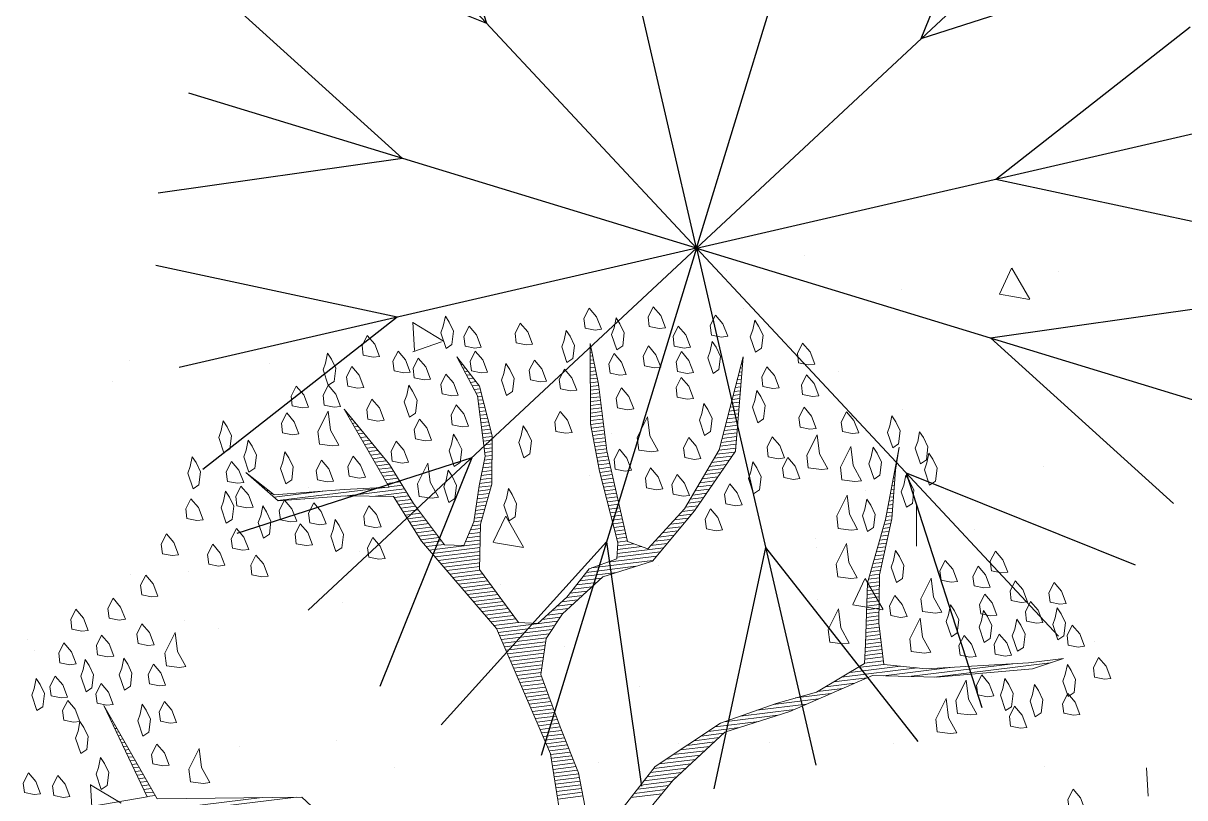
# Model space of a CAD drawing. Header units: millimetres. Extents: x 111 to 1506, y 14 to 566.
# Drawn here: x 308.014 to 310.166, y 75.754 to 77.19 of the extents above; entities that cross this region are included whole.
import ezdxf

# ---------------------------------------------------------------- set-up
doc = ezdxf.new("R2010")
doc.units = ezdxf.units.MM
doc.layers.add('ARBOLES', color=78, linetype='Continuous', lineweight=5)
doc.layers.add('fer', color=8, linetype='Continuous')

# ---------------------------------------------------------------- blocks, each defined once
blk = doc.blocks.new('*X16')
at = {"color": 0}
for p, q in [((17.5775, 17.92), (17.578, 17.92)), ((17.5814, 17.91), (17.584, 17.91)), ((17.9333, 17.91), (17.9341, 17.91)), ((17.5852, 17.9), (17.59, 17.9)), ((17.5891, 17.89), (17.596, 17.89)), ((17.5929, 17.88), (17.602, 17.88)), ((17.9297, 17.88), (17.9364, 17.88)), ((17.9309, 17.89), (17.9356, 17.89)), ((17.9321, 17.9), (17.9348, 17.9)), ((17.5967, 17.87), (17.608, 17.87)), ((17.6006, 17.86), (17.614, 17.86)), ((17.6044, 17.85), (17.62, 17.85)), ((17.9261, 17.85), (17.9387, 17.85)), ((17.9273, 17.86), (17.9379, 17.86)), ((17.9285, 17.87), (17.9371, 17.87)), ((17.2621, 17.82), (17.2622, 17.82)), ((17.6083, 17.84), (17.626, 17.84)), ((17.6121, 17.83), (17.6285, 17.83)), ((17.616, 17.82), (17.6298, 17.82)), ((17.9225, 17.82), (17.941, 17.82)), ((17.9237, 17.83), (17.9402, 17.83)), ((17.9249, 17.84), (17.9395, 17.84)), ((18.33, 17.82), (18.3316, 17.82)), ((17.2663, 17.81), (17.2685, 17.81)), ((17.2706, 17.8), (17.2748, 17.8)), ((17.2748, 17.79), (17.2811, 17.79)), ((17.6191, 17.81), (17.631, 17.81)), ((17.6191, 17.8), (17.6323, 17.8)), ((17.6191, 17.79), (17.6335, 17.79)), ((17.9189, 17.79), (17.9423, 17.79)), ((17.9201, 17.8), (17.9423, 17.8)), ((17.9213, 17.81), (17.9418, 17.81)), ((18.3182, 17.79), (18.3254, 17.79)), ((18.3221, 17.8), (18.3275, 17.8)), ((18.3261, 17.81), (18.3296, 17.81)), ((17.279, 17.78), (17.2874, 17.78)), ((17.2832, 17.77), (17.2937, 17.77)), ((17.2875, 17.76), (17.3001, 17.76)), ((17.6191, 17.78), (17.6348, 17.78)), ((17.6191, 17.77), (17.636, 17.77)), ((17.6191, 17.76), (17.6373, 17.76)), ((17.9153, 17.76), (17.9423, 17.76)), ((17.9165, 17.77), (17.9423, 17.77)), ((17.9177, 17.78), (17.9423, 17.78)), ((18.3064, 17.76), (18.3192, 17.76)), ((18.3104, 17.77), (18.3213, 17.77)), ((18.3143, 17.78), (18.3234, 17.78)), ((17.2917, 17.75), (17.3064, 17.75)), ((17.2959, 17.74), (17.3127, 17.74)), ((17.3002, 17.73), (17.319, 17.73)), ((17.6191, 17.75), (17.6385, 17.75)), ((17.6191, 17.74), (17.6398, 17.74)), ((17.6191, 17.73), (17.641, 17.73)), ((17.9117, 17.73), (17.9423, 17.73)), ((17.9129, 17.74), (17.9423, 17.74)), ((17.9141, 17.75), (17.9423, 17.75)), ((18.2946, 17.73), (18.313, 17.73)), ((18.2986, 17.74), (18.3151, 17.74)), ((18.3025, 17.75), (18.3171, 17.75)), ((17.3044, 17.72), (17.3253, 17.72)), ((17.3086, 17.71), (17.3316, 17.71)), ((17.3129, 17.7), (17.3379, 17.7)), ((17.3171, 17.69), (17.3443, 17.69)), ((17.6191, 17.72), (17.6423, 17.72)), ((17.6191, 17.71), (17.6435, 17.71)), ((17.6191, 17.7), (17.6445, 17.7)), ((17.6191, 17.69), (17.6431, 17.69)), ((17.9083, 17.7), (17.9423, 17.7)), ((17.909, 17.69), (17.9423, 17.69)), ((17.9093, 17.71), (17.9423, 17.71)), ((17.9105, 17.72), (17.9423, 17.72)), ((18.2789, 17.69), (18.3047, 17.69)), ((18.2829, 17.7), (18.3068, 17.7)), ((18.2868, 17.71), (18.3089, 17.71)), ((18.2907, 17.72), (18.3109, 17.72)), ((16.9852, 17.68), (16.9856, 17.68)), ((16.9942, 17.67), (16.9956, 17.67)), ((17.0032, 17.66), (17.0056, 17.66)), ((17.3213, 17.68), (17.3506, 17.68)), ((17.3256, 17.67), (17.3569, 17.67)), ((17.3298, 17.66), (17.3632, 17.66)), ((17.6191, 17.68), (17.6418, 17.68)), ((17.6191, 17.67), (17.6405, 17.67)), ((17.6191, 17.66), (17.6391, 17.66)), ((17.9097, 17.68), (17.9423, 17.68)), ((17.9103, 17.67), (17.9423, 17.67)), ((17.911, 17.66), (17.9423, 17.66)), ((18.2671, 17.66), (18.2985, 17.66)), ((18.2711, 17.67), (18.3006, 17.67)), ((18.275, 17.68), (18.3027, 17.68)), ((17.0122, 17.65), (17.0156, 17.65)), ((17.0212, 17.64), (17.0256, 17.64)), ((17.0302, 17.63), (17.0356, 17.63)), ((17.334, 17.65), (17.368, 17.65)), ((17.3382, 17.64), (17.3727, 17.64)), ((17.3425, 17.63), (17.3773, 17.63)), ((17.6124, 17.63), (17.6351, 17.63)), ((17.6157, 17.64), (17.6365, 17.64)), ((17.619, 17.65), (17.6378, 17.65)), ((17.9117, 17.65), (17.9423, 17.65)), ((17.9123, 17.64), (17.9423, 17.64)), ((17.913, 17.63), (17.9423, 17.63)), ((18.2554, 17.63), (18.2923, 17.63)), ((18.2593, 17.64), (18.2944, 17.64)), ((18.2632, 17.65), (18.2965, 17.65)), ((17.0392, 17.62), (17.0456, 17.62)), ((17.0482, 17.61), (17.1861, 17.61)), ((17.0572, 17.6), (17.3444, 17.6)), ((17.3467, 17.62), (17.3819, 17.62)), ((17.3509, 17.61), (17.3865, 17.61)), ((17.3552, 17.6), (17.3911, 17.6)), ((17.6024, 17.6), (17.6311, 17.6)), ((17.6057, 17.61), (17.6325, 17.61)), ((17.6091, 17.62), (17.6338, 17.62)), ((17.9137, 17.62), (17.9428, 17.62)), ((17.9143, 17.61), (17.9438, 17.61)), ((17.915, 17.6), (17.9448, 17.6)), ((18.2436, 17.6), (18.2861, 17.6)), ((18.2475, 17.61), (18.2882, 17.61)), ((18.2514, 17.62), (18.2903, 17.62)), ((17.2417, 17.59), (17.3957, 17.59)), ((17.3167, 17.58), (17.4003, 17.58)), ((17.3657, 17.57), (17.405, 17.57)), ((17.5926, 17.57), (17.6261, 17.57)), ((17.5957, 17.58), (17.6285, 17.58)), ((17.5991, 17.59), (17.6298, 17.59)), ((17.9157, 17.59), (17.9459, 17.59)), ((17.9163, 17.58), (17.9469, 17.58)), ((17.9172, 17.57), (17.9479, 17.57)), ((18.2241, 17.57), (18.2717, 17.57)), ((18.2317, 17.58), (18.2805, 17.58)), ((18.2394, 17.59), (18.284, 17.59)), ((17.3704, 17.56), (17.4096, 17.56)), ((17.3751, 17.55), (17.4142, 17.55)), ((17.3797, 17.54), (17.4197, 17.54)), ((17.5844, 17.54), (17.6136, 17.54)), ((17.5872, 17.55), (17.6178, 17.55)), ((17.5899, 17.56), (17.6219, 17.56)), ((17.9186, 17.56), (17.949, 17.56)), ((17.9199, 17.55), (17.95, 17.55)), ((17.9212, 17.54), (17.951, 17.54)), ((18.2011, 17.54), (18.2452, 17.54)), ((18.2088, 17.55), (18.254, 17.55)), ((18.2164, 17.56), (18.2628, 17.56)), ((17.3844, 17.53), (17.4254, 17.53)), ((17.3891, 17.52), (17.4311, 17.52)), ((17.3937, 17.51), (17.4369, 17.51)), ((17.5762, 17.51), (17.6011, 17.51)), ((17.579, 17.52), (17.6053, 17.52)), ((17.5817, 17.53), (17.6094, 17.53)), ((17.9225, 17.53), (17.9521, 17.53)), ((17.9238, 17.52), (17.9531, 17.52)), ((17.9251, 17.51), (17.9541, 17.51)), ((18.1782, 17.51), (18.2187, 17.51)), ((18.1858, 17.52), (18.2276, 17.52)), ((18.1935, 17.53), (18.2364, 17.53)), ((18.7067, 17.51), (18.7077, 17.51)), ((18.7099, 17.52), (18.7105, 17.52)), ((18.7131, 17.53), (18.7134, 17.53)), ((17.3984, 17.5), (17.4426, 17.5)), ((17.4031, 17.49), (17.4483, 17.49)), ((17.4077, 17.48), (17.454, 17.48)), ((17.568, 17.48), (17.5886, 17.48)), ((17.5708, 17.49), (17.5928, 17.49)), ((17.5735, 17.5), (17.5969, 17.5)), ((17.9264, 17.5), (17.9552, 17.5)), ((17.9277, 17.49), (17.9562, 17.49)), ((17.929, 17.48), (17.9572, 17.48)), ((18.1553, 17.48), (18.1923, 17.48)), ((18.1629, 17.49), (18.2011, 17.49)), ((18.1706, 17.5), (18.2099, 17.5)), ((18.6971, 17.48), (18.6991, 17.48)), ((18.7003, 17.49), (18.7019, 17.49)), ((18.7035, 17.5), (18.7048, 17.5)), ((17.4124, 17.47), (17.4597, 17.47)), ((17.4171, 17.46), (17.4654, 17.46)), ((17.4217, 17.45), (17.4711, 17.45)), ((17.5509, 17.45), (17.582, 17.45)), ((17.5566, 17.46), (17.5834, 17.46)), ((17.5623, 17.47), (17.5849, 17.47)), ((17.9303, 17.47), (17.9583, 17.47)), ((17.9316, 17.46), (17.9593, 17.46)), ((17.9329, 17.45), (17.9604, 17.45)), ((18.1323, 17.45), (18.1658, 17.45)), ((18.14, 17.46), (18.1746, 17.46)), ((18.1476, 17.47), (18.1834, 17.47)), ((18.6876, 17.45), (18.6931, 17.45)), ((18.6908, 17.46), (18.6951, 17.46)), ((18.694, 17.47), (18.6971, 17.47)), ((17.4276, 17.44), (17.4769, 17.44)), ((17.4343, 17.43), (17.4826, 17.43)), ((17.441, 17.42), (17.5777, 17.42)), ((17.5394, 17.43), (17.5792, 17.43)), ((17.5452, 17.44), (17.5806, 17.44)), ((17.9342, 17.44), (17.9614, 17.44)), ((17.9355, 17.43), (17.9624, 17.43)), ((17.9368, 17.42), (17.9635, 17.42)), ((18.0985, 17.42), (18.136, 17.42)), ((18.1103, 17.43), (18.1467, 17.43)), ((18.1221, 17.44), (18.157, 17.44)), ((18.6781, 17.42), (18.6871, 17.42)), ((18.6812, 17.43), (18.6891, 17.43)), ((18.6844, 17.44), (18.6911, 17.44)), ((17.4476, 17.41), (17.5763, 17.41)), ((17.4543, 17.4), (17.5749, 17.4)), ((17.461, 17.39), (17.5734, 17.39)), ((17.9381, 17.41), (17.9645, 17.41)), ((17.9394, 17.4), (17.9655, 17.4)), ((17.9407, 17.39), (17.9666, 17.39)), ((18.063, 17.39), (18.1038, 17.39)), ((18.0748, 17.4), (18.1146, 17.4)), ((18.0867, 17.41), (18.1253, 17.41)), ((18.6685, 17.39), (18.6811, 17.39)), ((18.6717, 17.4), (18.6831, 17.4)), ((18.6749, 17.41), (18.6851, 17.41)), ((17.4676, 17.38), (17.572, 17.38)), ((17.4743, 17.37), (17.5706, 17.37)), ((17.481, 17.36), (17.5692, 17.36)), ((17.4876, 17.35), (17.5695, 17.35)), ((17.9367, 17.35), (18.061, 17.35)), ((17.9387, 17.36), (18.004, 17.36)), ((17.9407, 17.37), (17.984, 17.37)), ((17.942, 17.38), (17.9676, 17.38)), ((18.0276, 17.36), (18.0717, 17.36)), ((18.0394, 17.37), (18.0824, 17.37)), ((18.0512, 17.38), (18.0931, 17.38)), ((18.6555, 17.35), (18.6727, 17.35)), ((18.659, 17.36), (18.6751, 17.36)), ((18.6621, 17.37), (18.6771, 17.37)), ((18.6653, 17.38), (18.6791, 17.38)), ((17.4943, 17.34), (17.5751, 17.34)), ((17.501, 17.33), (17.5807, 17.33)), ((17.5076, 17.32), (17.5862, 17.32)), ((17.8637, 17.32), (18.0288, 17.32)), ((17.9087, 17.33), (18.0396, 17.33)), ((17.9347, 17.34), (18.0503, 17.34)), ((18.6429, 17.32), (18.6621, 17.32)), ((18.6471, 17.33), (18.6656, 17.33)), ((18.6513, 17.34), (18.6692, 17.34)), ((17.5143, 17.31), (17.5918, 17.31)), ((17.521, 17.3), (17.5973, 17.3)), ((17.5276, 17.29), (17.6029, 17.29)), ((17.8287, 17.29), (17.887, 17.29)), ((17.8387, 17.3), (17.9283, 17.3)), ((17.8487, 17.31), (17.9816, 17.31)), ((18.6303, 17.29), (18.6515, 17.29)), ((18.6345, 17.3), (18.6551, 17.3)), ((18.6387, 17.31), (18.6586, 17.31)), ((17.5343, 17.28), (17.6084, 17.28)), ((17.541, 17.27), (17.614, 17.27)), ((17.5476, 17.26), (17.6195, 17.26)), ((17.7987, 17.26), (17.845, 17.26)), ((17.8087, 17.27), (17.859, 17.27)), ((17.8187, 17.28), (17.873, 17.28)), ((18.6176, 17.26), (18.6409, 17.26)), ((18.6218, 17.27), (18.6445, 17.27)), ((18.626, 17.28), (18.648, 17.28)), ((17.5543, 17.25), (17.6251, 17.25)), ((17.561, 17.24), (17.6307, 17.24)), ((17.5676, 17.23), (17.6362, 17.23)), ((17.7599, 17.23), (17.803, 17.23)), ((17.7741, 17.24), (17.817, 17.24)), ((17.7884, 17.25), (17.831, 17.25)), ((18.605, 17.23), (18.6303, 17.23)), ((18.6092, 17.24), (18.6339, 17.24)), ((18.6134, 17.25), (18.6374, 17.25)), ((17.5743, 17.22), (17.6418, 17.22)), ((17.581, 17.21), (17.6473, 17.21)), ((17.5876, 17.2), (17.6529, 17.2)), ((17.717, 17.2), (17.7653, 17.2)), ((17.7313, 17.21), (17.775, 17.21)), ((17.7456, 17.22), (17.789, 17.22)), ((18.5924, 17.2), (18.6215, 17.2)), ((18.5966, 17.21), (18.6233, 17.21)), ((18.6008, 17.22), (18.6268, 17.22)), ((17.5939, 17.19), (17.7568, 17.19)), ((17.5968, 17.18), (17.7482, 17.18)), ((17.5998, 17.17), (17.7396, 17.17)), ((18.5853, 17.17), (18.6175, 17.17)), ((18.5868, 17.18), (18.6189, 17.18)), ((18.5884, 17.19), (18.6202, 17.19)), ((17.6027, 17.16), (17.731, 17.16)), ((17.6056, 17.15), (17.7225, 17.15)), ((17.6085, 17.14), (17.7189, 17.14)), ((18.5805, 17.14), (18.6135, 17.14)), ((18.5821, 17.15), (18.6149, 17.15)), ((18.5837, 17.16), (18.6162, 17.16)), ((16.5321, 17.11), (16.5325, 17.11)), ((17.6115, 17.13), (17.7161, 17.13)), ((17.6144, 17.12), (17.7134, 17.12)), ((17.6173, 17.11), (17.7107, 17.11)), ((18.5758, 17.11), (18.6095, 17.11)), ((18.5774, 17.12), (18.6109, 17.12)), ((18.5789, 17.13), (18.6122, 17.13)), ((16.5355, 17.1), (16.5367, 17.1)), ((16.5388, 17.09), (16.5409, 17.09)), ((16.5421, 17.08), (16.5451, 17.08)), ((17.6203, 17.1), (17.7079, 17.1)), ((17.6232, 17.09), (17.7052, 17.09)), ((17.6261, 17.08), (17.7025, 17.08)), ((18.571, 17.08), (18.6056, 17.08)), ((18.5726, 17.09), (18.6069, 17.09)), ((18.5742, 17.1), (18.6082, 17.1)), ((16.5454, 17.07), (16.5493, 17.07)), ((16.5488, 17.06), (16.5535, 17.06)), ((16.5521, 17.05), (16.5577, 17.05)), ((17.629, 17.07), (17.6998, 17.07)), ((17.632, 17.06), (17.697, 17.06)), ((17.6349, 17.05), (17.6968, 17.05)), ((18.5663, 17.05), (18.6056, 17.05)), ((18.5679, 17.06), (18.6056, 17.06)), ((18.5695, 17.07), (18.6056, 17.07)), ((16.5554, 17.04), (16.5619, 17.04)), ((16.5588, 17.03), (16.566, 17.03)), ((16.5621, 17.02), (16.5702, 17.02)), ((16.5654, 17.01), (16.5744, 17.01)), ((17.6378, 17.04), (17.6992, 17.04)), ((17.6407, 17.03), (17.7015, 17.03)), ((17.6437, 17.02), (17.7039, 17.02)), ((17.6466, 17.01), (17.7062, 17.01)), ((18.5598, 17.01), (18.6056, 17.01)), ((18.5615, 17.02), (18.6056, 17.02)), ((18.5632, 17.03), (18.6056, 17.03)), ((18.5647, 17.04), (18.6056, 17.04)), ((16.5688, 17), (16.5786, 17)), ((16.5721, 16.99), (16.5828, 16.99)), ((16.5754, 16.98), (16.587, 16.98)), ((17.6495, 17), (17.7086, 17)), ((17.6524, 16.99), (17.7109, 16.99)), ((17.6554, 16.98), (17.7133, 16.98)), ((18.5548, 16.98), (18.6056, 16.98)), ((18.5565, 16.99), (18.6056, 16.99)), ((18.5582, 17), (18.6056, 17)), ((16.5788, 16.97), (16.5912, 16.97)), ((16.5821, 16.96), (16.5954, 16.96)), ((16.5854, 16.95), (16.5996, 16.95)), ((17.6583, 16.97), (17.7156, 16.97)), ((17.6612, 16.96), (17.718, 16.96)), ((17.6642, 16.95), (17.7204, 16.95)), ((18.4896, 16.95), (18.6918, 16.95)), ((18.5125, 16.96), (18.6485, 16.96)), ((18.5353, 16.97), (18.6056, 16.97)), ((16.5888, 16.94), (16.6038, 16.94)), ((16.5921, 16.93), (16.608, 16.93)), ((16.5954, 16.92), (16.6122, 16.92)), ((17.6671, 16.94), (17.7227, 16.94)), ((17.67, 16.93), (17.7251, 16.93)), ((17.6729, 16.92), (17.7274, 16.92)), ((18.4211, 16.92), (18.4892, 16.92)), ((18.4439, 16.93), (18.523, 16.93)), ((18.4668, 16.94), (18.5567, 16.94)), ((18.6009, 16.94), (18.7864, 16.94)), ((18.6675, 16.93), (18.9464, 16.93)), ((18.7342, 16.92), (19.0449, 16.92)), ((16.5988, 16.91), (16.6164, 16.91)), ((16.6021, 16.9), (16.6206, 16.9)), ((16.6054, 16.89), (16.6248, 16.89)), ((17.6759, 16.91), (17.7298, 16.91)), ((17.6788, 16.9), (17.7324, 16.9)), ((17.6817, 16.89), (17.7351, 16.89)), ((18.2545, 16.89), (18.388, 16.89)), ((18.2995, 16.9), (18.4217, 16.9)), ((18.3608, 16.91), (18.4555, 16.91)), ((16.6088, 16.88), (16.629, 16.88)), ((16.6121, 16.87), (16.6331, 16.87)), ((16.6154, 16.86), (16.6373, 16.86)), ((17.6846, 16.88), (17.7378, 16.88)), ((17.6876, 16.87), (17.7404, 16.87)), ((17.6905, 16.86), (17.7431, 16.86)), ((18.1392, 16.86), (18.2561, 16.86)), ((18.1645, 16.87), (18.3086, 16.87)), ((18.2095, 16.88), (18.3542, 16.88)), ((17.6934, 16.85), (17.7458, 16.85)), ((17.6957, 16.84), (17.7484, 16.84)), ((17.6961, 16.83), (17.7511, 16.83)), ((18.0792, 16.83), (18.1463, 16.83)), ((18.0992, 16.84), (18.1601, 16.84)), ((18.1192, 16.85), (18.2036, 16.85)), ((16.6062, 16.82), (16.9188, 16.82)), ((16.7083, 16.81), (17.0088, 16.81)), ((17.6964, 16.82), (17.7538, 16.82)), ((17.6967, 16.81), (17.7564, 16.81)), ((17.6971, 16.8), (17.7591, 16.8)), ((18.0192, 16.8), (18.1047, 16.8)), ((18.0392, 16.81), (18.1186, 16.81)), ((18.0592, 16.82), (18.1324, 16.82)), ((17.6974, 16.79), (17.7618, 16.79)), ((17.6977, 16.78), (17.7639, 16.78)), ((17.6981, 16.77), (17.7645, 16.77)), ((17.9635, 16.77), (18.0632, 16.77)), ((17.9792, 16.78), (18.0771, 16.78)), ((17.9992, 16.79), (18.0909, 16.79)), ((17.6984, 16.76), (17.7651, 16.76)), ((17.6987, 16.75), (17.7657, 16.75)), ((17.6991, 16.74), (17.7664, 16.74)), ((17.9335, 16.74), (18.0217, 16.74)), ((17.9435, 16.75), (18.0355, 16.75)), ((17.9535, 16.76), (18.0494, 16.76)), ((17.6994, 16.73), (17.767, 16.73)), ((17.6997, 16.72), (17.7676, 16.72)), ((17.9035, 16.71), (17.9873, 16.71)), ((17.9135, 16.72), (17.9979, 16.72)), ((17.9235, 16.73), (18.0084, 16.73)), ((17.8935, 16.7), (17.9768, 16.7))]:
    blk.add_line(p, q, dxfattribs=at)
blk = doc.blocks.new('E1E')
at = {"layer": 'ARBOLES', "ltscale": 0.2}
for p, q in [((96.8025, 58.431), (96.78, 58.4907)), ((96.8019, 58.4317), (96.7246, 58.4514)), ((96.5104, 58.2531), (96.5104, 58.2531)), ((96.1659, 58.1962), (96.1659, 58.1962)), ((97.0096, 58.183), (97.0096, 58.183)), ((96.3063, 58.1771), (96.3063, 58.1771)), ((97.032, 58.1625), (97.032, 58.1625)), ((95.7346, 58.0534), (95.7346, 58.0534)), ((96.6306, 58.0145), (96.6306, 58.0145)), ((96.7075, 58.0206), (96.7075, 58.0206)), ((95.5753, 57.9605), (95.5753, 57.9605)), ((96.8535, 57.957), (96.8535, 57.957)), ((95.3825, 57.8989), (95.3825, 57.8989)), ((96.7329, 57.9133), (96.7329, 57.9133)), ((96.3831, 57.8787), (96.3831, 57.8787)), ((95.6956, 57.8639), (95.6956, 57.8639)), ((95.1169, 57.82), (95.1169, 57.82)), ((95.8816, 57.8288), (95.8816, 57.8288)), ((94.5622, 57.7074), (94.5397, 57.767)), ((94.7808, 57.7703), (94.7808, 57.7703)), ((96.3808, 57.7588), (96.3808, 57.7588)), ((96.0586, 57.7367), (96.0586, 57.7367)), ((96.5308, 57.6837), (96.5308, 57.6837)), ((96.0916, 57.5886), (96.0336, 57.6433)), ((96.1011, 57.6524), (96.0338, 57.644)), ((96.0922, 57.5891), (96.1014, 57.6522)), ((96.5309, 57.6553), (96.5309, 57.6553)), ((94.9516, 57.6149), (94.9516, 57.6149)), ((95.7341, 57.5948), (95.7341, 57.5948)), ((95.3729, 57.5622), (95.3729, 57.5622)), ((95.2847, 57.4872), (95.2267, 57.5419)), ((95.2942, 57.551), (95.227, 57.5425)), ((95.2854, 57.4877), (95.2946, 57.5508)), ((97.0189, 57.5576), (97.0189, 57.5576)), ((96.9955, 57.5021), (96.9955, 57.5021)), ((94.7552, 57.4724), (94.7552, 57.4724)), ((95.4096, 57.4529), (95.4096, 57.4529)), ((95.4163, 57.4332), (95.4163, 57.4332)), ((95.9403, 57.448), (95.9403, 57.448)), ((96.6945, 57.4157), (96.6945, 57.4157)), ((95.2247, 57.2935), (95.1969, 57.385)), ((95.2543, 57.4023), (95.2543, 57.4023)), ((96.4995, 57.3914), (96.4995, 57.3914)), ((95.7535, 57.3323), (95.7535, 57.3323)), ((95.9202, 57.3422), (95.9202, 57.3422)), ((95.0851, 57.311), (95.0851, 57.311)), ((95.3415, 57.2983), (95.3415, 57.2983)), ((96.3968, 57.2987), (96.3421, 57.2587)), ((96.37, 57.2738), (96.37, 57.2738)), ((96.4168, 57.2351), (96.3942, 57.2948)), ((96.2526, 57.2622), (96.2526, 57.2622)), ((96.4161, 57.2358), (96.3388, 57.2555)), ((94.9776, 57.1326), (94.9776, 57.1326)), ((96.0455, 57.1319), (96.0455, 57.1319)), ((95.3165, 57.1024), (95.3165, 57.1024)), ((95.4768, 57.0625), (95.4768, 57.0625)), ((95.5976, 57.0405), (95.5976, 57.0405)), ((95.721, 56.99), (95.721, 56.99)), ((95.7812, 56.9208), (95.7812, 56.9208)), ((95.1247, 56.908), (95.1247, 56.908)), ((95.3965, 56.8481), (95.3965, 56.8481)), ((95.6238, 56.8379), (95.6238, 56.8379)), ((95.1744, 56.7297), (95.1164, 56.7844)), ((95.1839, 56.7935), (95.1166, 56.785)), ((95.175, 56.7302), (95.1842, 56.7933)), ((95.072, 56.7062), (95.072, 56.7062))]:
    blk.add_line(p, q, dxfattribs=at)
for points in [[(96.2345, 58.3733), (96.3437, 58.3206), (96.6509, 58.4184), (96.8252, 58.2544), (96.6733, 58.4206), (96.807, 58.4879)], [(95.6347, 58.2152), (95.5632, 58.0431), (95.4838, 57.9065), (95.3588, 57.8196), (95.2064, 57.6894), (95.0676, 57.651), (94.8696, 57.5706), (94.8103, 57.5286), (94.8819, 57.5605), (95.0958, 57.6402), (95.189, 57.6583), (95.2267, 57.5738), (95.2571, 57.4704), (95.2673, 57.3425), (95.2913, 57.2362), (95.2985, 57.1849), (95.2803, 57.3482), (95.2773, 57.495), (95.2418, 57.6273), (95.231, 57.6692), (95.3147, 57.761), (95.3935, 57.8117), (95.499, 57.8898), (95.6102, 58.0251), (95.6715, 58.1849)], [(95.7164, 58.1893), (95.7692, 58.0881), (95.8387, 58.0021), (95.9139, 57.9032), (95.9263, 57.8229), (95.9075, 57.76), (95.8454, 57.6544), (95.75, 57.5886), (95.693, 57.4541), (95.6447, 57.3001), (95.6897, 57.0941), (95.6801, 57.308), (95.7154, 57.4563), (95.7681, 57.5655), (95.8158, 57.5633), (95.9193, 57.3834), (95.9802, 57.2468), (96.0243, 57.1651), (95.9714, 57.3364), (95.9215, 57.4311), (95.8354, 57.572), (95.8274, 57.6074), (95.8801, 57.6465), (95.909, 57.7217), (95.9538, 57.7962), (95.9957, 57.8071), (96.1128, 57.719), (96.1404, 57.6221), (96.1426, 57.5296), (96.173, 57.4262), (96.2324, 57.3279), (96.3004, 57.2803), (96.2302, 57.3504), (96.1752, 57.4739), (96.1686, 57.5412), (96.1563, 57.6214), (96.162, 57.6785), (96.2039, 57.6894), (96.2965, 57.6215), (96.3732, 57.5543), (96.5063, 57.4655), (96.3594, 57.6027), (96.4534, 57.6368), (96.5994, 57.694), (96.6746, 57.6651), (96.5871, 57.7041), (96.4476, 57.6498), (96.3442, 57.6194), (96.2553, 57.6966), (96.0383, 57.8338), (95.8415, 58.0658), (95.7481, 58.258)]]:
    blk.add_lwpolyline(points, dxfattribs=at)
for points in [[(96.9154, 58.4894), (96.9378, 58.4916), (96.9465, 58.4721), (96.9422, 58.4468), (96.9205, 58.4605), (96.9024, 58.4836)], [(96.8511, 58.4763), (96.8735, 58.4785), (96.8822, 58.459), (96.8779, 58.4337), (96.8562, 58.4474), (96.8381, 58.4705)], [(96.7962, 58.3896), (96.7969, 58.4055), (96.7759, 58.4351), (96.7658, 58.4228), (96.7709, 58.3939), (96.7861, 58.3773), (96.7984, 58.3671)], [(96.8635, 58.326), (96.8642, 58.3419), (96.8432, 58.3715), (96.8331, 58.3592), (96.8382, 58.3303), (96.8534, 58.3137), (96.8657, 58.3036)], [(96.562, 58.3554), (96.5909, 58.3605), (96.6025, 58.3345), (96.5939, 58.2839), (96.5765, 58.3229), (96.549, 58.3496)], [(96.6603, 58.3446), (96.6828, 58.3468), (96.6914, 58.3273), (96.6871, 58.302), (96.6654, 58.3157), (96.6473, 58.3388)], [(96.8787, 58.3094), (96.9011, 58.3116), (96.9098, 58.292), (96.9055, 58.2667), (96.8838, 58.2805), (96.8657, 58.3036)], [(96.7421, 58.2486), (96.7428, 58.2645), (96.7218, 58.2941), (96.7117, 58.2818), (96.7168, 58.2529), (96.732, 58.2363), (96.7443, 58.2261)], [(96.985, 58.2632), (96.9857, 58.2791), (96.9647, 58.3087), (96.9546, 58.2964), (96.9597, 58.2675), (96.9749, 58.2509), (96.9872, 58.2408)], [(96.9214, 58.266), (96.9438, 58.2682), (96.9525, 58.2487), (96.9481, 58.2234), (96.9264, 58.2371), (96.9084, 58.2602)], [(96.672, 58.2485), (96.6944, 58.2507), (96.7031, 58.2312), (96.6988, 58.2059), (96.6771, 58.2196), (96.659, 58.2427)], [(96.8187, 58.2515), (96.8411, 58.2537), (96.8498, 58.2342), (96.8455, 58.2089), (96.8238, 58.2226), (96.8057, 58.2457)], [(96.8925, 58.1908), (96.8932, 58.2067), (96.8722, 58.2364), (96.8621, 58.2241), (96.8672, 58.1951), (96.8824, 58.1785), (96.8947, 58.1684)], [(96.8116, 58.1626), (96.8123, 58.1785), (96.7913, 58.2081), (96.7812, 58.1958), (96.7863, 58.1669), (96.8014, 58.1503), (96.8137, 58.1402)], [(96.9243, 58.1894), (96.9467, 58.1916), (96.9554, 58.1721), (96.9511, 58.1468), (96.9294, 58.1605), (96.9113, 58.1836)], [(96.7197, 58.1762), (96.7422, 58.1784), (96.7508, 58.1589), (96.7465, 58.1336), (96.7248, 58.1473), (96.7067, 58.1705)], [(96.6887, 58.1235), (96.7176, 58.1285), (96.7292, 58.1025), (96.7206, 58.0519), (96.7032, 58.0909), (96.6757, 58.1177)], [(96.8492, 58.1481), (96.8716, 58.1503), (96.8803, 58.1308), (96.8759, 58.1055), (96.8542, 58.1192), (96.8362, 58.1423)], [(96.9208, 58.1099), (96.9432, 58.1121), (96.9518, 58.0926), (96.9475, 58.0672), (96.9258, 58.081), (96.9077, 58.1041)], [(96.7704, 58.0975), (96.7928, 58.0997), (96.8015, 58.0802), (96.7972, 58.0549), (96.7755, 58.0686), (96.7574, 58.0917)], [(96.8485, 58.0621), (96.8709, 58.0643), (96.8796, 58.0448), (96.8753, 58.0195), (96.8536, 58.0332), (96.8355, 58.0563)], [(96.7943, 57.9912), (96.8167, 57.9934), (96.8254, 57.9739), (96.8211, 57.9486), (96.7994, 57.9623), (96.7813, 57.9854)], [(96.5725, 57.8769), (96.5949, 57.879), (96.6036, 57.8595), (96.5993, 57.8342), (96.5776, 57.848), (96.5595, 57.8711)], [(96.6715, 57.882), (96.6939, 57.8842), (96.7026, 57.8647), (96.6983, 57.8394), (96.6766, 57.8531), (96.6585, 57.8762)], [(96.7771, 57.89), (96.7995, 57.8922), (96.8082, 57.8727), (96.8038, 57.8474), (96.7821, 57.8611), (96.764, 57.8842)], [(94.6778, 57.8437), (94.7002, 57.8459), (94.7089, 57.8264), (94.7046, 57.8011), (94.6829, 57.8148), (94.6648, 57.8379)], [(96.6311, 57.8328), (96.6535, 57.835), (96.6622, 57.8155), (96.6578, 57.7902), (96.6362, 57.8039), (96.6181, 57.827)], [(96.6145, 57.7475), (96.6152, 57.7634), (96.5942, 57.793), (96.5841, 57.7807), (96.5892, 57.7518), (96.6044, 57.7352), (96.6167, 57.7251)], [(96.7475, 57.7989), (96.7699, 57.8011), (96.7786, 57.7816), (96.7743, 57.7563), (96.7526, 57.77), (96.7345, 57.7931)], [(95.0025, 57.7623), (95.0314, 57.7674), (95.0429, 57.7413), (95.0343, 57.6907), (95.0169, 57.7298), (94.9894, 57.7565)], [(96.3347, 57.7632), (96.3571, 57.7654), (96.3658, 57.7459), (96.3615, 57.7206), (96.3398, 57.7343), (96.3217, 57.7574)], [(96.4511, 57.7293), (96.4519, 57.7452), (96.4309, 57.7748), (96.4208, 57.7625), (96.4258, 57.7336), (96.441, 57.717), (96.4533, 57.7069)], [(96.4981, 57.7814), (96.5205, 57.7836), (96.5292, 57.7641), (96.5249, 57.7388), (96.5032, 57.7525), (96.4851, 57.7756)], [(96.7034, 57.7403), (96.7041, 57.7562), (96.6832, 57.7859), (96.673, 57.7736), (96.6781, 57.7446), (96.6933, 57.728), (96.7056, 57.7179)], [(96.5473, 57.7409), (96.5697, 57.7431), (96.5784, 57.7236), (96.5741, 57.6983), (96.5524, 57.712), (96.5343, 57.7351)], [(96.6492, 57.7396), (96.6716, 57.7417), (96.6803, 57.7222), (96.676, 57.6969), (96.6543, 57.7107), (96.6362, 57.7338)], [(94.9714, 57.7095), (95.0003, 57.7146), (95.0119, 57.6885), (95.0033, 57.6379), (94.9859, 57.677), (94.9584, 57.7037)], [(96.483, 57.7279), (96.5054, 57.7301), (96.5141, 57.7106), (96.5097, 57.6853), (96.488, 57.699), (96.4699, 57.7221)], [(96.7967, 57.6883), (96.7974, 57.7042), (96.7764, 57.7339), (96.7663, 57.7216), (96.7714, 57.6927), (96.7866, 57.676), (96.7989, 57.6659)], [(94.8565, 57.7051), (94.8789, 57.7072), (94.8876, 57.6877), (94.8832, 57.6624), (94.8616, 57.6761), (94.8435, 57.6993)], [(96.3637, 57.6982), (96.3861, 57.7003), (96.3948, 57.6808), (96.3905, 57.6555), (96.3688, 57.6692), (96.3507, 57.6924)], [(96.6854, 57.6933), (96.7078, 57.6955), (96.7165, 57.676), (96.7122, 57.6507), (96.6905, 57.6644), (96.6724, 57.6875)], [(94.8529, 57.6255), (94.8536, 57.6414), (94.8326, 57.6711), (94.8225, 57.6588), (94.8276, 57.6299), (94.8428, 57.6132), (94.8551, 57.6031)], [(94.9201, 57.6321), (94.9208, 57.648), (94.8999, 57.6776), (94.8898, 57.6653), (94.8948, 57.6364), (94.91, 57.6198), (94.9223, 57.6097)], [(94.9469, 57.6596), (94.9693, 57.6618), (94.978, 57.6423), (94.9736, 57.6169), (94.9519, 57.6307), (94.9339, 57.6538)], [(96.6023, 57.6174), (96.603, 57.6333), (96.582, 57.6629), (96.5719, 57.6506), (96.577, 57.6217), (96.5922, 57.6051), (96.6045, 57.595)], [(96.6883, 57.6167), (96.689, 57.6326), (96.6681, 57.6622), (96.6579, 57.6499), (96.663, 57.621), (96.6782, 57.6044), (96.6905, 57.5943)], [(94.7517, 57.6428), (94.7741, 57.645), (94.7828, 57.6255), (94.7785, 57.6002), (94.7568, 57.6139), (94.7387, 57.637)], [(95.2902, 57.641), (95.3192, 57.6461), (95.3307, 57.6201), (95.3221, 57.5695), (95.3047, 57.6085), (95.2772, 57.6352)], [(96.7541, 57.5914), (96.7548, 57.6073), (96.7339, 57.637), (96.7237, 57.6247), (96.7288, 57.5958), (96.744, 57.5791), (96.7563, 57.569)], [(95.1103, 57.6076), (95.1392, 57.6127), (95.1508, 57.5867), (95.1421, 57.5361), (95.1248, 57.5751), (95.0973, 57.6019)], [(96.4946, 57.6317), (96.517, 57.6339), (96.5257, 57.6144), (96.5214, 57.5891), (96.4997, 57.6028), (96.4816, 57.626)], [(94.7959, 57.5612), (94.7966, 57.5771), (94.7756, 57.6067), (94.7655, 57.5944), (94.7705, 57.5655), (94.7857, 57.5489), (94.798, 57.5388)], [(95.0105, 57.5866), (95.0329, 57.5888), (95.0416, 57.5693), (95.0373, 57.544), (95.0156, 57.5577), (94.9975, 57.5808)], [(96.1021, 57.5505), (96.1028, 57.5664), (96.0818, 57.596), (96.0717, 57.5837), (96.0768, 57.5548), (96.092, 57.5382), (96.1043, 57.5281)], [(96.2424, 57.5506), (96.2431, 57.5665), (96.2221, 57.5961), (96.212, 57.5838), (96.2171, 57.5549), (96.2322, 57.5383), (96.2445, 57.5282)], [(96.2604, 57.5976), (96.2893, 57.6027), (96.3009, 57.5767), (96.2923, 57.5261), (96.2749, 57.5651), (96.2474, 57.5918)], [(96.4295, 57.6028), (96.452, 57.605), (96.4606, 57.5855), (96.4563, 57.5602), (96.4346, 57.5739), (96.4165, 57.597)], [(94.9361, 57.5613), (94.9585, 57.5634), (94.9672, 57.5439), (94.9629, 57.5186), (94.9412, 57.5323), (94.9231, 57.5555)], [(94.7091, 57.5459), (94.7315, 57.5481), (94.7402, 57.5286), (94.7359, 57.5033), (94.7142, 57.517), (94.6961, 57.5401)], [(94.9332, 57.4976), (94.934, 57.5135), (94.913, 57.5432), (94.9029, 57.5309), (94.9079, 57.502), (94.9231, 57.4853), (94.9354, 57.4752)], [(95.0099, 57.5006), (95.0106, 57.5165), (94.9896, 57.5461), (94.9795, 57.5338), (94.9846, 57.5049), (94.9998, 57.4883), (95.0121, 57.4782)], [(95.0836, 57.51), (95.0843, 57.5259), (95.0633, 57.5556), (95.0532, 57.5433), (95.0583, 57.5144), (95.0735, 57.4977), (95.0858, 57.4876)], [(95.1841, 57.547), (95.2065, 57.5492), (95.2151, 57.5296), (95.2108, 57.5043), (95.1891, 57.5181), (95.171, 57.5412)], [(96.3472, 57.5427), (96.3696, 57.5449), (96.3783, 57.5254), (96.374, 57.5001), (96.3523, 57.5138), (96.3342, 57.5369)], [(96.5069, 57.5515), (96.5358, 57.5566), (96.5474, 57.5306), (96.5388, 57.48), (96.5214, 57.519), (96.4939, 57.5457)], [(96.5995, 57.5537), (96.6219, 57.5559), (96.6306, 57.5364), (96.6262, 57.5111), (96.6045, 57.5248), (96.5865, 57.548)], [(95.1125, 57.5151), (95.1414, 57.5202), (95.153, 57.4942), (95.1444, 57.4436), (95.127, 57.4826), (95.0995, 57.5093)], [(96.2547, 57.4704), (96.2554, 57.4863), (96.2344, 57.5159), (96.2243, 57.5036), (96.2294, 57.4747), (96.2446, 57.4581), (96.2569, 57.448)], [(94.7865, 57.4946), (94.8089, 57.4968), (94.8176, 57.4773), (94.8133, 57.452), (94.7916, 57.4657), (94.7735, 57.4889)], [(94.8545, 57.447), (94.8552, 57.4629), (94.8342, 57.4925), (94.8241, 57.4802), (94.8292, 57.4513), (94.8444, 57.4347), (94.8567, 57.4246)], [(94.9933, 57.4854), (95.0157, 57.4876), (95.0243, 57.4681), (95.02, 57.4428), (94.9983, 57.4565), (94.9802, 57.4796)], [(95.3157, 57.4965), (95.3446, 57.5015), (95.3561, 57.4755), (95.3475, 57.4249), (95.3301, 57.4639), (95.3026, 57.4907)], [(95.6337, 57.4822), (95.6561, 57.4844), (95.6648, 57.4649), (95.6605, 57.4396), (95.6388, 57.4533), (95.6207, 57.4764)], [(96.3125, 57.4805), (96.3349, 57.4827), (96.3436, 57.4632), (96.3393, 57.4379), (96.3176, 57.4516), (96.2995, 57.4747)], [(96.5966, 57.4901), (96.619, 57.4923), (96.6277, 57.4728), (96.6234, 57.4475), (96.6017, 57.4612), (96.5836, 57.4843)], [(94.8906, 57.4709), (94.913, 57.4731), (94.9217, 57.4535), (94.9174, 57.4282), (94.8957, 57.442), (94.8776, 57.4651)], [(95.2362, 57.4299), (95.2369, 57.4458), (95.2159, 57.4754), (95.2058, 57.4631), (95.2109, 57.4342), (95.2261, 57.4176), (95.2384, 57.4075)], [(96.4268, 57.469), (96.4492, 57.4712), (96.4578, 57.4517), (96.4535, 57.4264), (96.4318, 57.4401), (96.4137, 57.4633)], [(96.5287, 57.4677), (96.5511, 57.4699), (96.5598, 57.4503), (96.5555, 57.425), (96.5338, 57.4388), (96.5157, 57.4619)], [(94.9369, 57.4369), (94.9593, 57.4391), (94.968, 57.4196), (94.9637, 57.3943), (94.942, 57.408), (94.9239, 57.4311)], [(95.0258, 57.4298), (95.0482, 57.4319), (95.0569, 57.4124), (95.0526, 57.3871), (95.0309, 57.4008), (95.0128, 57.424)], [(95.0996, 57.4392), (95.122, 57.4414), (95.1306, 57.4219), (95.1263, 57.3966), (95.1046, 57.4103), (95.0865, 57.4334)], [(95.727, 57.4302), (95.7494, 57.4324), (95.7581, 57.4129), (95.7538, 57.3876), (95.7321, 57.4013), (95.714, 57.4245)], [(95.7877, 57.4339), (95.8102, 57.4361), (95.8188, 57.4166), (95.8145, 57.3913), (95.7928, 57.405), (95.7747, 57.4281)], [(96.1116, 57.4067), (96.1123, 57.4226), (96.0913, 57.4522), (96.0812, 57.4399), (96.0863, 57.411), (96.1015, 57.3944), (96.1138, 57.3842)], [(96.382, 57.3946), (96.3827, 57.4105), (96.3617, 57.4401), (96.3516, 57.4278), (96.3567, 57.3989), (96.3719, 57.3823), (96.3842, 57.3721)], [(94.8531, 57.4152), (94.8755, 57.4174), (94.8842, 57.3978), (94.8798, 57.3725), (94.8581, 57.3863), (94.8401, 57.4094)], [(95.6085, 57.4164), (95.6309, 57.4186), (95.6396, 57.3991), (95.6353, 57.3738), (95.6136, 57.3875), (95.5955, 57.4106)], [(95.8666, 57.4144), (95.889, 57.4166), (95.8976, 57.3971), (95.8933, 57.3718), (95.8716, 57.3855), (95.8535, 57.4086)], [(96.2432, 57.4263), (96.2656, 57.4285), (96.2743, 57.4089), (96.2699, 57.3836), (96.2482, 57.3974), (96.2302, 57.4205)], [(96.4911, 57.412), (96.5135, 57.4142), (96.5222, 57.3947), (96.5179, 57.3694), (96.4962, 57.3831), (96.4781, 57.4062)], [(96.5757, 57.3795), (96.5764, 57.3954), (96.5555, 57.425), (96.5453, 57.4127), (96.5504, 57.3838), (96.5656, 57.3672), (96.5779, 57.3571)], [(94.9984, 57.3864), (95.0208, 57.3885), (95.0295, 57.369), (95.0252, 57.3437), (95.0035, 57.3575), (94.9854, 57.3806)], [(95.3309, 57.3396), (95.3317, 57.3555), (95.3107, 57.3851), (95.3006, 57.3728), (95.3056, 57.3439), (95.3208, 57.3273), (95.3331, 57.3172)], [(95.3461, 57.3931), (95.375, 57.3982), (95.3866, 57.3722), (95.3779, 57.3216), (95.3606, 57.3606), (95.3331, 57.3873)], [(95.5984, 57.334), (95.5991, 57.3499), (95.5781, 57.3795), (95.568, 57.3672), (95.5731, 57.3383), (95.5883, 57.3217), (95.6006, 57.3116)], [(95.8225, 57.3559), (95.8514, 57.3609), (95.863, 57.3349), (95.8544, 57.2843), (95.837, 57.3233), (95.8095, 57.3501)], [(96.0177, 57.3726), (96.0401, 57.3748), (96.0488, 57.3553), (96.0444, 57.33), (96.0227, 57.3437), (96.0047, 57.3668)], [(96.2851, 57.367), (96.3075, 57.3692), (96.3162, 57.3497), (96.3119, 57.3244), (96.2902, 57.3381), (96.2721, 57.3612)], [(96.3545, 57.3512), (96.377, 57.3533), (96.3856, 57.3338), (96.3813, 57.3085), (96.3596, 57.3223), (96.3415, 57.3454)], [(96.4023, 57.349), (96.4247, 57.3512), (96.4334, 57.3317), (96.429, 57.3064), (96.4073, 57.3201), (96.3893, 57.3432)], [(95.7264, 57.3442), (95.7488, 57.3464), (95.7575, 57.3269), (95.7531, 57.3016), (95.7314, 57.3153), (95.7134, 57.3384)], [(96.1891, 57.2853), (96.1898, 57.3012), (96.1688, 57.3308), (96.1587, 57.3185), (96.1637, 57.2896), (96.1789, 57.273), (96.1912, 57.2629)], [(96.4782, 57.3361), (96.5006, 57.3383), (96.5093, 57.3187), (96.5049, 57.2934), (96.4833, 57.3072), (96.4652, 57.3303)], [(95.2638, 57.2629), (95.2645, 57.2788), (95.2435, 57.3085), (95.2334, 57.2962), (95.2385, 57.2673), (95.2537, 57.2506), (95.266, 57.2405)], [(95.5023, 57.3224), (95.5247, 57.3246), (95.5334, 57.305), (95.5291, 57.2797), (95.5074, 57.2935), (95.4893, 57.3166)], [(96.2375, 57.299), (96.2599, 57.3012), (96.2686, 57.2817), (96.2643, 57.2564), (96.2426, 57.2701), (96.2245, 57.2932)], [(95.37, 57.2869), (95.3989, 57.2919), (95.4105, 57.2659), (95.4019, 57.2153), (95.3845, 57.2543), (95.357, 57.2811)], [(95.4495, 57.2833), (95.4785, 57.2884), (95.49, 57.2624), (95.4814, 57.2118), (95.464, 57.2508), (95.4365, 57.2775)], [(95.5486, 57.2884), (95.571, 57.2906), (95.5797, 57.2711), (95.5753, 57.2458), (95.5537, 57.2595), (95.5356, 57.2826)], [(95.7409, 57.2416), (95.7416, 57.2575), (95.7206, 57.2871), (95.7105, 57.2748), (95.7156, 57.2459), (95.7308, 57.2293), (95.7431, 57.2192)], [(95.9021, 57.2822), (95.9245, 57.2844), (95.9332, 57.2648), (95.9288, 57.2395), (95.9071, 57.2533), (95.8891, 57.2764)], [(96.0358, 57.2794), (96.0582, 57.2816), (96.0669, 57.262), (96.0626, 57.2367), (96.0409, 57.2505), (96.0228, 57.2736)], [(96.1059, 57.2794), (96.1283, 57.2816), (96.137, 57.2621), (96.1327, 57.2368), (96.111, 57.2505), (96.0929, 57.2736)], [(95.3513, 57.224), (95.352, 57.2399), (95.331, 57.2695), (95.3209, 57.2572), (95.326, 57.2283), (95.3412, 57.2117), (95.3535, 57.2015)], [(96.2671, 57.2499), (96.2896, 57.2521), (96.2982, 57.2326), (96.2939, 57.2073), (96.2722, 57.221), (96.2541, 57.2441)], [(96.3489, 57.2239), (96.3496, 57.2398), (96.3286, 57.2695), (96.3185, 57.2572), (96.3236, 57.2282), (96.3387, 57.2116), (96.351, 57.2015)], [(95.2291, 57.2007), (95.2298, 57.2166), (95.2088, 57.2463), (95.1987, 57.234), (95.2038, 57.2051), (95.219, 57.1884), (95.2313, 57.1783)], [(95.6361, 57.1793), (95.6368, 57.1952), (95.6158, 57.2249), (95.6057, 57.2126), (95.6108, 57.1837), (95.626, 57.167), (95.6383, 57.1569)], [(95.7814, 57.2206), (95.8038, 57.2228), (95.8125, 57.2033), (95.8082, 57.178), (95.7865, 57.1917), (95.7684, 57.2149)], [(95.2624, 57.161), (95.2631, 57.1769), (95.2421, 57.2065), (95.232, 57.1942), (95.2371, 57.1653), (95.2523, 57.1487), (95.2646, 57.1386)], [(95.5002, 57.2045), (95.5226, 57.2067), (95.5313, 57.1872), (95.527, 57.1619), (95.5053, 57.1756), (95.4872, 57.1988)], [(95.9404, 57.2135), (95.9628, 57.2157), (95.9715, 57.1962), (95.9672, 57.1709), (95.9455, 57.1846), (95.9274, 57.2077)], [(96.0821, 57.1753), (96.0829, 57.1912), (96.0619, 57.2208), (96.0518, 57.2085), (96.0568, 57.1796), (96.072, 57.163), (96.0843, 57.1529)], [(96.1602, 57.2101), (96.1826, 57.2122), (96.1913, 57.1927), (96.187, 57.1674), (96.1653, 57.1812), (96.1472, 57.2043)], [(95.3318, 57.1451), (95.3325, 57.1611), (95.3115, 57.1907), (95.3014, 57.1784), (95.3065, 57.1495), (95.3217, 57.1329), (95.334, 57.1227)], [(95.407, 57.1864), (95.4294, 57.1886), (95.4381, 57.1691), (95.4337, 57.1438), (95.412, 57.1575), (95.3939, 57.1806)], [(95.8718, 57.1752), (95.8942, 57.1773), (95.9029, 57.1578), (95.8986, 57.1325), (95.8769, 57.1463), (95.8588, 57.1694)], [(95.6058, 57.1424), (95.6282, 57.1446), (95.6369, 57.1251), (95.6326, 57.0998), (95.6109, 57.1135), (95.5928, 57.1367)], [(95.7634, 57.1035), (95.7641, 57.1194), (95.7431, 57.149), (95.733, 57.1368), (95.7381, 57.1078), (95.7533, 57.0912), (95.7656, 57.0811)], [(95.7981, 57.1657), (95.8205, 57.1679), (95.8292, 57.1484), (95.8248, 57.1231), (95.8031, 57.1368), (95.785, 57.1599)], [(95.9839, 57.116), (95.9846, 57.1319), (95.9636, 57.1615), (95.9535, 57.1492), (95.9586, 57.1203), (95.9738, 57.1037), (95.9861, 57.0936)], [(95.5162, 57.1337), (95.5386, 57.1359), (95.5472, 57.1164), (95.5429, 57.0911), (95.5212, 57.1048), (95.5031, 57.1279)], [(96.0229, 57.1333), (96.0453, 57.1355), (96.054, 57.116), (96.0497, 57.0907), (96.028, 57.1044), (96.0099, 57.1275)], [(95.8212, 57.1137), (95.8436, 57.1159), (95.8523, 57.0964), (95.848, 57.071), (95.8263, 57.0848), (95.8082, 57.1079)], [(95.5451, 57.0687), (95.5675, 57.0709), (95.5762, 57.0513), (95.5719, 57.026), (95.5502, 57.0398), (95.5321, 57.0629)], [(95.6868, 57.0305), (95.6875, 57.0464), (95.6666, 57.076), (95.6564, 57.0637), (95.6615, 57.0348), (95.6767, 57.0182), (95.689, 57.008)], [(95.749, 57.0659), (95.7714, 57.0681), (95.7801, 57.0486), (95.7757, 57.0233), (95.7541, 57.037), (95.736, 57.0601)], [(95.887, 57.0884), (95.9094, 57.0906), (95.9181, 57.0711), (95.9138, 57.0458), (95.8921, 57.0595), (95.874, 57.0826)]]:
    blk.add_lwpolyline(points, close=True, dxfattribs=at)
at = {"layer": 'ARBOLES', "ltscale": 0.2, "xscale": 0.8372139817761642, "yscale": 0.8372139817761642, "zscale": 0.8372139817761642, "rotation": 204.0028523145856}
blk.add_blockref('*X16', (103.6395, 76.9735), dxfattribs=at)
blk = doc.blocks.new('rr')
at = {"layer": 'fer', "color": 97}
for p, q in [((1376.0415, 206.5969), (1375.8475, 207.0109)), ((1376.0415, 206.5969), (1375.8475, 207.0109)), ((1376.0415, 206.0276), (1376.0415, 207.0109)), ((1376.0415, 206.5969), (1376.2356, 207.0109)), ((1376.0415, 206.0276), (1376.0415, 207.0109)), ((1376.0415, 206.5969), (1376.2356, 207.0109)), ((1375.7569, 206.5206), (1375.718, 206.9762)), ((1375.7569, 206.5206), (1375.718, 206.9762)), ((1376.3262, 206.5206), (1376.3651, 206.9762)), ((1376.3262, 206.5206), (1376.3651, 206.9762)), ((1376.0415, 206.0276), (1375.5499, 206.8792)), ((1376.0415, 206.0276), (1375.5499, 206.8792)), ((1376.0415, 206.0276), (1376.5332, 206.8792)), ((1376.0415, 206.0276), (1376.5332, 206.8792)), ((1375.7569, 206.5206), (1375.3818, 206.7821)), ((1375.7569, 206.5206), (1375.3818, 206.7821)), ((1376.3262, 206.5206), (1376.7013, 206.7821)), ((1376.3262, 206.5206), (1376.7013, 206.7821)), ((1375.5485, 206.3122), (1375.287, 206.6873)), ((1375.5485, 206.3122), (1375.287, 206.6873)), ((1376.5346, 206.3122), (1376.7961, 206.6873)), ((1376.5346, 206.3122), (1376.7961, 206.6873)), ((1376.0415, 206.0276), (1375.19, 206.5193)), ((1376.0415, 206.0276), (1375.19, 206.5193)), ((1376.0415, 206.0276), (1376.8931, 206.5193)), ((1376.0415, 206.0276), (1376.8931, 206.5193)), ((1375.5485, 206.3122), (1375.0929, 206.3512)), ((1375.5485, 206.3122), (1375.0929, 206.3512)), ((1376.5346, 206.3122), (1376.9902, 206.3512)), ((1376.5346, 206.3122), (1376.9902, 206.3512)), ((1376.6108, 206.0276), (1377.0249, 206.2217)), ((1376.6108, 206.0276), (1377.0249, 206.2217)), ((1376.0415, 206.0276), (1375.0582, 206.0276)), ((1376.0415, 206.0276), (1375.0582, 206.0276)), ((1376.0415, 206.0276), (1375.19, 205.5359)), ((1376.0415, 206.0276), (1375.19, 205.5359)), ((1376.0415, 206.0276), (1375.5499, 205.176)), ((1376.0415, 206.0276), (1375.5499, 205.176)), ((1376.0415, 206.0276), (1377.0249, 206.0276)), ((1376.0415, 206.0276), (1377.0249, 206.0276)), ((1376.0415, 206.0276), (1376.8931, 205.5359)), ((1376.0415, 206.0276), (1376.5332, 205.176)), ((1376.0415, 206.0276), (1376.0415, 205.0443)), ((1376.0415, 206.0276), (1376.8931, 205.5359)), ((1376.0415, 206.0276), (1376.5332, 205.176)), ((1376.0415, 206.0276), (1376.0415, 205.0443)), ((1376.6108, 206.0276), (1377.0249, 205.8335)), ((1376.6108, 206.0276), (1377.0249, 205.8335)), ((1376.5346, 205.7429), (1376.9902, 205.704)), ((1376.5346, 205.7429), (1376.9902, 205.704)), ((1376.5346, 205.7429), (1376.7961, 205.3679)), ((1376.5346, 205.7429), (1376.7961, 205.3679)), ((1375.7569, 205.5346), (1375.3818, 205.2731)), ((1375.7569, 205.5346), (1375.3818, 205.2731)), ((1375.7569, 205.5346), (1375.718, 205.079)), ((1375.7569, 205.5346), (1375.718, 205.079)), ((1376.3262, 205.5346), (1376.7013, 205.2731)), ((1376.3262, 205.5346), (1376.3651, 205.079)), ((1376.3262, 205.5346), (1376.7013, 205.2731)), ((1376.3262, 205.5346), (1376.3651, 205.079)), ((1376.0415, 205.4583), (1375.8475, 205.0443)), ((1376.0415, 205.4583), (1375.8475, 205.0443)), ((1376.0415, 205.4583), (1376.2356, 205.0443)), ((1376.0415, 205.4583), (1376.2356, 205.0443))]:
    blk.add_line(p, q, dxfattribs=at)

msp = doc.modelspace()

# ---------------------------------------------------------------- block references
at = {"lineweight": 100, "rotation": 253.0024052467934}
msp.add_blockref('rr', (514.49436, 1452.93304), dxfattribs=at)
at = {"layer": 'ARBOLES', "color": 0, "xscale": 0.8310831642732953, "yscale": 0.8310831642732953, "zscale": 0.8310831642732953, "rotation": 163.0024052467934}
msp.add_blockref('E1E', (399.27138, 98.7004), dxfattribs=at)

doc.saveas('drawing.dxf')
